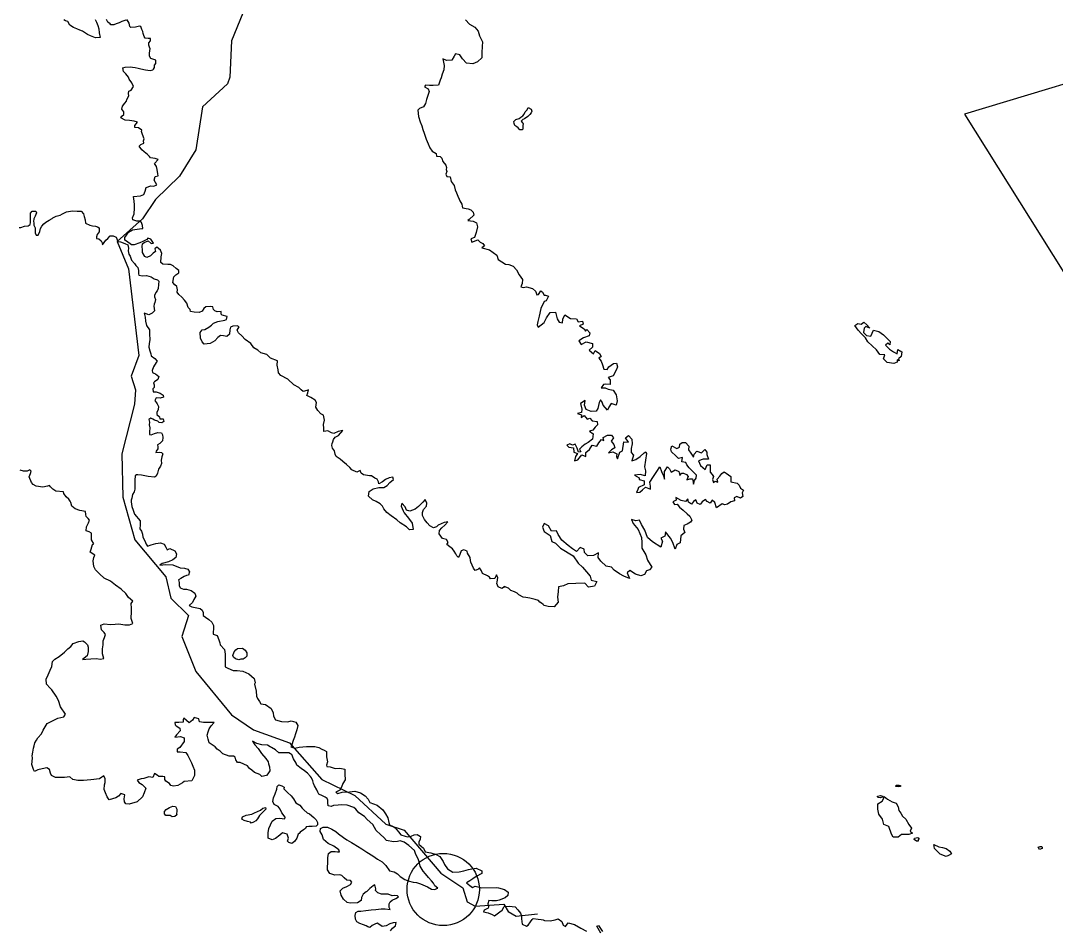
# Model space of a CAD drawing. Header units: metres. Extents: x 13.21 to 19.52, y 42.14 to 46.62.
# Drawn here: x 14.3647 to 14.6221, y 44.5223 to 44.7485 of the extents above; entities that cross this region are included whole.
import ezdxf

# ---------------------------------------------------------------- set-up
doc = ezdxf.new("R2010")
doc.units = ezdxf.units.M
doc.header["$MEASUREMENT"] = 0
for name, color, linetype in [('CESTE', 5, 'Continuous'), ('grad_manji', 1, 'Continuous'), ('granica', 2, 'Continuous'), ('hr', 9, 'Continuous')]:
    doc.layers.add(name, color=color, linetype=linetype)

msp = doc.modelspace()

# ---------------------------------------------------------------- linework, layer by layer
at = {"layer": 'CESTE'}
msp.add_lwpolyline([(14.41996, 44.75031), (14.4171, 44.74342), (14.41673, 44.73443), (14.41614, 44.73274), (14.40994, 44.72703), (14.40825, 44.71638), (14.4042, 44.7098), (14.39825, 44.70401), (14.39497, 44.69916), (14.38867, 44.69352), (14.3915, 44.68673), (14.39405, 44.66524), (14.3922, 44.66004), (14.39327, 44.65666), (14.39304, 44.65307), (14.38986, 44.64072), (14.39013, 44.62995), (14.39307, 44.61938), (14.40076, 44.61014), (14.40207, 44.60487), (14.40641, 44.60052), (14.40481, 44.59531), (14.40826, 44.58663), (14.41716, 44.57583), (14.42257, 44.57214), (14.43155, 44.56891), (14.43955, 44.55979), (14.4478, 44.55575), (14.45547, 44.54865), (14.46001, 44.54714), (14.46915, 44.53646), (14.4746, 44.53282), (14.47569, 44.52931), (14.47767, 44.5283), (14.48484, 44.52875), (14.4859, 44.52696), (14.48791, 44.52581), (14.49321, 44.52634)], dxfattribs=at)
at = {"layer": 'grad_manji'}
msp.add_circle((14.46976, 44.53241), 0.00898, dxfattribs=at)
at = {"layer": 'granica'}
msp.add_lwpolyline([(14.64546, 44.73913), (14.5993, 44.72525), (14.68398, 44.59018)], dxfattribs=at)
at = {"layer": 'hr'}
for points in [[(14.38325, 44.74878), (14.38357, 44.74808), (14.38387, 44.74724), (14.38412, 44.74646), (14.38422, 44.74541), (14.38445, 44.74428), (14.38328, 44.74424), (14.38209, 44.74472), (14.38129, 44.74504), (14.38006, 44.74586), (14.37943, 44.74614), (14.37868, 44.74641), (14.37784, 44.74675), (14.37694, 44.74739), (14.37646, 44.74824), (14.37584, 44.74842), (14.37548, 44.74872)], [(14.39083, 44.74859), (14.3899, 44.74824), (14.38918, 44.74797), (14.38867, 44.74774), (14.38845, 44.74766), (14.3879, 44.74742), (14.38713, 44.7474), (14.38694, 44.74772), (14.38635, 44.74811), (14.38605, 44.74877)], [(14.47531, 44.74867), (14.47628, 44.74764), (14.47763, 44.74687), (14.47843, 44.74589), (14.4788, 44.74468), (14.47914, 44.74386), (14.47947, 44.7432), (14.47943, 44.74209), (14.47938, 44.74058), (14.47936, 44.73921), (14.4783, 44.73825), (14.47713, 44.73778), (14.47556, 44.7379), (14.47453, 44.73901), (14.47389, 44.73994), (14.47283, 44.74023), (14.47246, 44.73961), (14.47189, 44.73866), (14.47053, 44.73855), (14.46969, 44.73897), (14.46995, 44.73731), (14.46988, 44.73626), (14.4695, 44.73513), (14.46927, 44.73428), (14.46901, 44.7337), (14.46888, 44.73339), (14.46859, 44.73244), (14.46726, 44.73233), (14.46633, 44.73234), (14.46531, 44.73243), (14.46508, 44.73202), (14.46599, 44.7315), (14.46627, 44.73085), (14.46591, 44.72989), (14.46562, 44.72884), (14.46534, 44.72786), (14.46481, 44.72705), (14.46388, 44.72662), (14.46343, 44.72618), (14.46359, 44.72463), (14.46401, 44.72335), (14.46447, 44.72236), (14.46466, 44.72143), (14.46503, 44.72049), (14.46553, 44.719), (14.46598, 44.71781), (14.46646, 44.71683), (14.46698, 44.71602), (14.46797, 44.71545), (14.46811, 44.71476), (14.46895, 44.71471), (14.46944, 44.71428), (14.46965, 44.71345), (14.47039, 44.71256), (14.47057, 44.71198), (14.47046, 44.71148), (14.47067, 44.71097), (14.47041, 44.71033), (14.47063, 44.70976), (14.47149, 44.7096), (14.47171, 44.70844), (14.47248, 44.7075), (14.47275, 44.70642), (14.47302, 44.70563), (14.47338, 44.70482), (14.47373, 44.70411), (14.47386, 44.70369), (14.47435, 44.70285), (14.47447, 44.70232), (14.47456, 44.70189), (14.47595, 44.70172), (14.47661, 44.70144), (14.47715, 44.70087), (14.47734, 44.70012), (14.47621, 44.69906), (14.4759, 44.69881), (14.47719, 44.69859), (14.47806, 44.69816), (14.47825, 44.69721), (14.47794, 44.69582), (14.47753, 44.69454), (14.47662, 44.69419), (14.47688, 44.69343), (14.47837, 44.69398), (14.47891, 44.69341), (14.47961, 44.69304), (14.47998, 44.69247), (14.47938, 44.69194), (14.48128, 44.69146), (14.4831, 44.69014), (14.4834, 44.68908), (14.48433, 44.68851), (14.48526, 44.68793), (14.48605, 44.68781), (14.48712, 44.68744), (14.48793, 44.68649), (14.48865, 44.68523), (14.48946, 44.68409), (14.48936, 44.68312), (14.48901, 44.68232), (14.48965, 44.68213), (14.49045, 44.68226), (14.49196, 44.68189), (14.49267, 44.68119), (14.49286, 44.68082), (14.49304, 44.68031), (14.49347, 44.68038), (14.494, 44.68126), (14.49446, 44.68095), (14.49485, 44.68017), (14.49519, 44.68025), (14.4959, 44.67994), (14.49535, 44.67883), (14.49485, 44.67863), (14.49404, 44.67686), (14.49361, 44.67496), (14.49329, 44.6737), (14.49308, 44.67283), (14.49331, 44.67228), (14.49484, 44.67339), (14.49545, 44.67458), (14.49635, 44.67586), (14.49766, 44.67599), (14.49809, 44.67429), (14.49855, 44.67349), (14.49938, 44.67333), (14.4995, 44.67425), (14.49998, 44.6753), (14.50138, 44.67444), (14.50288, 44.67435), (14.50332, 44.6736), (14.50434, 44.67374), (14.50451, 44.67301), (14.5036, 44.67255), (14.50477, 44.67182), (14.50509, 44.67128), (14.50548, 44.67166), (14.50616, 44.67084), (14.50601, 44.67007), (14.50462, 44.66956), (14.50349, 44.66888), (14.50402, 44.66791), (14.50524, 44.66859), (14.50682, 44.66823), (14.50685, 44.66728), (14.50605, 44.66656), (14.50712, 44.66562), (14.50754, 44.66647), (14.50863, 44.6657), (14.50903, 44.66495), (14.50841, 44.66453), (14.50904, 44.66376), (14.50932, 44.66286), (14.50966, 44.66179), (14.51053, 44.6617), (14.51094, 44.66236), (14.51205, 44.66322), (14.51285, 44.66329), (14.51308, 44.66242), (14.51281, 44.66172), (14.51195, 44.66017), (14.51072, 44.65971), (14.51122, 44.65912), (14.51128, 44.65802), (14.51009, 44.65806), (14.50955, 44.65799), (14.50904, 44.65719), (14.51002, 44.6572), (14.51075, 44.65685), (14.51201, 44.65657), (14.51271, 44.65542), (14.51298, 44.65395), (14.51276, 44.65288), (14.51147, 44.6533), (14.51093, 44.65237), (14.51057, 44.65163), (14.50954, 44.65286), (14.50928, 44.65364), (14.5088, 44.65414), (14.5085, 44.65348), (14.50816, 44.65206), (14.50775, 44.65133), (14.50649, 44.65132), (14.5053, 44.65175), (14.50484, 44.65287), (14.50499, 44.65401), (14.50388, 44.6533), (14.50424, 44.65182), (14.50411, 44.65106), (14.50309, 44.6508), (14.50412, 44.65044), (14.50406, 44.64975), (14.5048, 44.65028), (14.50551, 44.64936), (14.50615, 44.64966), (14.50676, 44.64894), (14.50803, 44.64878), (14.50812, 44.64794), (14.50748, 44.64738), (14.50693, 44.64665), (14.50613, 44.64637), (14.50701, 44.64569), (14.50685, 44.64436), (14.50576, 44.6436), (14.505, 44.64316), (14.50416, 44.64247), (14.50365, 44.64194), (14.50392, 44.64121), (14.50336, 44.64117), (14.503, 44.64214), (14.50255, 44.64313), (14.50187, 44.64288), (14.50123, 44.64322), (14.5005, 44.64289), (14.50094, 44.64243), (14.50211, 44.64223), (14.50218, 44.64116), (14.50311, 44.64084), (14.50263, 44.64011), (14.50239, 44.63903), (14.50319, 44.63927), (14.50418, 44.64053), (14.50521, 44.64012), (14.5052, 44.64106), (14.50607, 44.64184), (14.5068, 44.64289), (14.50796, 44.64264), (14.50844, 44.64347), (14.50911, 44.6443), (14.50965, 44.64405), (14.5095, 44.64478), (14.51058, 44.64541), (14.51156, 44.64536), (14.51209, 44.64472), (14.5115, 44.6439), (14.51217, 44.6431), (14.51243, 44.64223), (14.51156, 44.64177), (14.51083, 44.64101), (14.51192, 44.64125), (14.51286, 44.64072), (14.5128, 44.64005), (14.51303, 44.63949), (14.51364, 44.6412), (14.5143, 44.6415), (14.51461, 44.64375), (14.51583, 44.64366), (14.51509, 44.64469), (14.51576, 44.64533), (14.51667, 44.64437), (14.51675, 44.64321), (14.51643, 44.6421), (14.51646, 44.64105), (14.51701, 44.6404), (14.51667, 44.63902), (14.5176, 44.63936), (14.51873, 44.64011), (14.51971, 44.641), (14.5201, 44.64121), (14.52027, 44.64082), (14.51979, 44.63752), (14.52005, 44.63651), (14.51994, 44.63525), (14.51867, 44.63559), (14.51726, 44.63545), (14.51845, 44.63481), (14.51846, 44.63435), (14.51968, 44.63406), (14.51973, 44.63305), (14.51831, 44.63241), (14.51815, 44.63186), (14.5178, 44.6311), (14.51858, 44.63119), (14.51928, 44.63182), (14.52001, 44.63248), (14.52124, 44.63194), (14.52123, 44.63267), (14.52113, 44.6337), (14.52203, 44.63508), (14.52283, 44.63632), (14.52362, 44.63749), (14.52401, 44.63635), (14.52447, 44.63529), (14.52473, 44.63449), (14.52476, 44.63632), (14.52549, 44.6375), (14.52601, 44.63704), (14.52637, 44.6362), (14.52736, 44.63675), (14.52827, 44.63636), (14.52852, 44.63538), (14.52897, 44.63593), (14.52948, 44.63597), (14.53023, 44.63564), (14.5306, 44.6351), (14.53027, 44.63429), (14.53107, 44.63456), (14.53171, 44.63456), (14.53194, 44.63317), (14.53223, 44.6341), (14.53258, 44.63468), (14.53274, 44.63548), (14.53176, 44.63637), (14.53086, 44.63726), (14.53034, 44.63804), (14.53006, 44.63859), (14.52902, 44.63879), (14.52921, 44.6398), (14.52821, 44.63961), (14.52753, 44.64022), (14.52647, 44.64127), (14.5263, 44.64189), (14.52656, 44.64278), (14.52785, 44.64206), (14.52849, 44.6424), (14.52852, 44.64313), (14.52915, 44.64354), (14.52993, 44.64355), (14.53077, 44.64267), (14.53074, 44.64175), (14.53132, 44.64092), (14.53197, 44.6399), (14.53209, 44.6407), (14.53281, 44.64143), (14.53393, 44.64102), (14.53477, 44.64185), (14.53525, 44.6412), (14.53526, 44.64062), (14.53571, 44.63941), (14.53436, 44.63942), (14.53317, 44.63903), (14.53372, 44.63789), (14.53488, 44.63686), (14.53533, 44.63804), (14.5361, 44.63804), (14.53611, 44.63726), (14.53611, 44.63623), (14.5366, 44.63559), (14.5369, 44.63513), (14.53667, 44.63433), (14.53696, 44.63366), (14.53732, 44.63395), (14.53798, 44.63374), (14.53783, 44.63442), (14.53847, 44.63518), (14.53901, 44.63587), (14.5396, 44.63624), (14.5401, 44.63593), (14.5412, 44.6351), (14.54124, 44.63382), (14.54279, 44.63345), (14.54327, 44.63294), (14.54366, 44.63225), (14.54438, 44.63169), (14.54402, 44.63108), (14.54418, 44.63018), (14.54364, 44.6297), (14.5427, 44.63014), (14.54204, 44.62984), (14.54211, 44.62904), (14.5412, 44.62879), (14.54044, 44.62825), (14.53976, 44.62809), (14.53911, 44.62829), (14.53767, 44.62733), (14.53722, 44.62861), (14.53663, 44.6292), (14.53612, 44.62849), (14.53538, 44.62888), (14.53492, 44.6294), (14.53413, 44.62883), (14.53362, 44.62812), (14.53287, 44.6285), (14.53251, 44.62928), (14.53194, 44.62891), (14.53149, 44.6282), (14.53071, 44.62873), (14.53058, 44.62957), (14.52995, 44.62886), (14.52885, 44.62918), (14.52755, 44.6299), (14.52762, 44.62924), (14.52679, 44.62883), (14.52722, 44.62814), (14.52792, 44.62827), (14.52847, 44.62752), (14.52941, 44.62677), (14.53041, 44.62586), (14.53106, 44.62524), (14.53154, 44.62427), (14.53122, 44.62372), (14.53035, 44.6233), (14.52955, 44.62293), (14.5295, 44.62203), (14.52966, 44.62158), (14.52979, 44.62121), (14.52879, 44.62034), (14.52864, 44.61865), (14.52781, 44.61818), (14.52739, 44.61708), (14.52678, 44.6187), (14.52626, 44.61978), (14.52496, 44.62138), (14.52493, 44.62067), (14.52485, 44.62025), (14.52384, 44.61974), (14.52427, 44.61902), (14.52382, 44.61755), (14.52178, 44.61889), (14.5205, 44.61992), (14.51982, 44.6218), (14.519, 44.62321), (14.51851, 44.62426), (14.51762, 44.62412), (14.51655, 44.62441), (14.51695, 44.62339), (14.51824, 44.62194), (14.51903, 44.61994), (14.51908, 44.61867), (14.51914, 44.61726), (14.52007, 44.61563), (14.52054, 44.61433), (14.52161, 44.61257), (14.52106, 44.61194), (14.52026, 44.61167), (14.51975, 44.61075), (14.51888, 44.61041), (14.51757, 44.61084), (14.51613, 44.61177), (14.51547, 44.61118), (14.51609, 44.60974), (14.51461, 44.61033), (14.51355, 44.61087), (14.51225, 44.61183), (14.51154, 44.61258), (14.51028, 44.61285), (14.50892, 44.61404), (14.50827, 44.61495), (14.50834, 44.61616), (14.50708, 44.61551), (14.5057, 44.6154), (14.50486, 44.61624), (14.50476, 44.61702), (14.50379, 44.61743), (14.50287, 44.61646), (14.5019, 44.61712), (14.50082, 44.61799), (14.49925, 44.61931), (14.49831, 44.62068), (14.49792, 44.62164), (14.4967, 44.62152), (14.49594, 44.62282), (14.49487, 44.6234), (14.49445, 44.62248), (14.49487, 44.62146), (14.49632, 44.62042), (14.49671, 44.61895), (14.49764, 44.61857), (14.4989, 44.61732), (14.50201, 44.61539), (14.50333, 44.61354), (14.50437, 44.61255), (14.5054, 44.61141), (14.50624, 44.61036), (14.50648, 44.60933), (14.50792, 44.60898), (14.50735, 44.60788), (14.50584, 44.60763), (14.50494, 44.60862), (14.50272, 44.60854), (14.50069, 44.60842), (14.49966, 44.6079), (14.49842, 44.60767), (14.49833, 44.60649), (14.49814, 44.60513), (14.49834, 44.60385), (14.49731, 44.60273), (14.49584, 44.60275), (14.49488, 44.60307), (14.49456, 44.60328), (14.49421, 44.60361), (14.49373, 44.60386), (14.49343, 44.60427), (14.49257, 44.60454), (14.49129, 44.60485), (14.49026, 44.605), (14.48958, 44.60513), (14.48856, 44.60565), (14.48811, 44.60609), (14.48748, 44.60642), (14.48653, 44.6068), (14.48596, 44.60731), (14.48486, 44.6078), (14.48473, 44.60754), (14.48431, 44.60725), (14.48341, 44.60767), (14.4831, 44.60853), (14.48314, 44.60881), (14.48333, 44.60997), (14.48302, 44.61067), (14.48259, 44.60979), (14.48146, 44.60969), (14.48124, 44.61006), (14.48076, 44.61045), (14.4795, 44.611), (14.47928, 44.61164), (14.47874, 44.61238), (14.47839, 44.612), (14.47765, 44.61175), (14.47729, 44.61236), (14.47657, 44.61384), (14.47653, 44.61426), (14.47642, 44.61496), (14.47582, 44.61604), (14.47569, 44.61651), (14.47483, 44.61688), (14.47421, 44.61667), (14.47388, 44.61569), (14.47356, 44.615), (14.47314, 44.61535), (14.4729, 44.6159), (14.47247, 44.61651), (14.47205, 44.61713), (14.47136, 44.61764), (14.47065, 44.61817), (14.47094, 44.6187), (14.47058, 44.61947), (14.46954, 44.61973), (14.46915, 44.62028), (14.46873, 44.62082), (14.46886, 44.62169), (14.46944, 44.62239), (14.47015, 44.62305), (14.47086, 44.62382), (14.46999, 44.6237), (14.46921, 44.62334), (14.46851, 44.62305), (14.46806, 44.62263), (14.46736, 44.62236), (14.46646, 44.62285), (14.46574, 44.62362), (14.46511, 44.62441), (14.46463, 44.62544), (14.46463, 44.6262), (14.46486, 44.62687), (14.46559, 44.62776), (14.46569, 44.62851), (14.46525, 44.62941), (14.46466, 44.62875), (14.46405, 44.62804), (14.46363, 44.62767), (14.46279, 44.62703), (14.46141, 44.62651), (14.46059, 44.62678), (14.46029, 44.62756), (14.4595, 44.62845), (14.45933, 44.62775), (14.45978, 44.6266), (14.46, 44.62612), (14.46115, 44.62474), (14.46205, 44.62349), (14.46231, 44.62193), (14.46134, 44.62188), (14.46058, 44.6226), (14.45907, 44.62361), (14.4582, 44.62433), (14.45682, 44.6253), (14.45573, 44.62617), (14.45496, 44.62709), (14.45466, 44.62771), (14.45407, 44.62835), (14.45304, 44.62892), (14.45218, 44.62932), (14.45119, 44.63026), (14.45132, 44.63136), (14.45235, 44.63208), (14.45377, 44.63237), (14.45502, 44.63237), (14.45579, 44.63288), (14.4565, 44.63363), (14.4574, 44.63441), (14.45721, 44.63494), (14.45628, 44.6348), (14.45541, 44.63436), (14.45468, 44.63375), (14.45371, 44.63326), (14.4537, 44.63378), (14.45331, 44.63446), (14.45272, 44.63474), (14.45189, 44.63524), (14.45141, 44.63524), (14.44993, 44.6355), (14.44939, 44.63591), (14.44913, 44.63662), (14.44826, 44.63623), (14.44705, 44.63676), (14.44652, 44.63732), (14.44567, 44.63811), (14.44481, 44.63885), (14.44411, 44.63945), (14.44317, 44.64011), (14.44291, 44.64065), (14.44273, 44.64146), (14.44224, 44.64217), (14.44205, 44.64281), (14.44214, 44.64332), (14.4423, 44.6437), (14.4425, 44.6443), (14.44292, 44.64491), (14.44369, 44.64533), (14.44476, 44.64657), (14.44363, 44.64627), (14.44254, 44.64581), (14.44196, 44.64599), (14.44109, 44.64645), (14.44006, 44.64631), (14.44005, 44.64717), (14.43999, 44.64805), (14.44024, 44.64916), (14.44001, 44.65035), (14.43936, 44.65074), (14.43862, 44.65151), (14.43811, 44.65234), (14.43827, 44.6535), (14.43791, 44.65412), (14.43687, 44.65478), (14.43584, 44.65528), (14.43612, 44.6559), (14.43626, 44.65668), (14.43583, 44.65648), (14.43494, 44.65625), (14.43448, 44.65666), (14.4339, 44.65728), (14.43259, 44.65794), (14.43116, 44.65929), (14.42939, 44.66025), (14.42879, 44.66089), (14.42869, 44.66162), (14.42847, 44.66281), (14.42856, 44.66388), (14.42682, 44.66457), (14.42592, 44.66546), (14.4244, 44.66585), (14.42366, 44.66654), (14.4227, 44.66715), (14.42189, 44.66822), (14.42051, 44.6692), (14.41971, 44.67007), (14.4189, 44.67087), (14.41852, 44.67147), (14.41903, 44.67231), (14.41852, 44.67261), (14.41742, 44.67247), (14.41685, 44.67228), (14.41668, 44.67156), (14.41661, 44.6705), (14.41597, 44.66989), (14.41514, 44.67009), (14.41437, 44.67016), (14.41372, 44.66965), (14.41301, 44.66885), (14.41182, 44.66821), (14.41031, 44.66799), (14.4098, 44.6686), (14.40941, 44.66954), (14.40934, 44.67096), (14.40983, 44.67156), (14.41051, 44.67171), (14.41147, 44.67224), (14.41215, 44.67279), (14.41266, 44.67324), (14.41376, 44.67368), (14.41545, 44.67401), (14.41584, 44.67412), (14.41608, 44.67494), (14.41481, 44.67524), (14.41459, 44.6755), (14.41453, 44.67613), (14.41359, 44.67608), (14.41298, 44.67632), (14.41269, 44.67664), (14.41247, 44.67728), (14.41199, 44.67737), (14.41077, 44.67728), (14.41024, 44.67686), (14.40986, 44.67622), (14.40912, 44.67588), (14.40787, 44.67595), (14.40697, 44.67615), (14.40686, 44.67663), (14.40638, 44.67718), (14.406, 44.67821), (14.40545, 44.67897), (14.4048, 44.67973), (14.40403, 44.68037), (14.40364, 44.68092), (14.40367, 44.68156), (14.40351, 44.68237), (14.40307, 44.68275), (14.40258, 44.68337), (14.40278, 44.68476), (14.40326, 44.68526), (14.40403, 44.68579), (14.40407, 44.68636), (14.40333, 44.68681), (14.40259, 44.6875), (14.40193, 44.68785), (14.40126, 44.68785), (14.40008, 44.68796), (14.39953, 44.6883), (14.39962, 44.68971), (14.39982, 44.69057), (14.39946, 44.69137), (14.39901, 44.69185), (14.39857, 44.69218), (14.39806, 44.69177), (14.3982, 44.6911), (14.39766, 44.69062), (14.3973, 44.69036), (14.39695, 44.68999), (14.39609, 44.68961), (14.39554, 44.68986), (14.39499, 44.69086), (14.39496, 44.6915), (14.3949, 44.6923), (14.39502, 44.69297), (14.39544, 44.69329), (14.39642, 44.69369), (14.39717, 44.69307), (14.3977, 44.69311), (14.39709, 44.69417), (14.39635, 44.69436), (14.39608, 44.69402), (14.39507, 44.69354), (14.39433, 44.6932), (14.39292, 44.69271), (14.39225, 44.6927), (14.39106, 44.69361), (14.39058, 44.69388), (14.39057, 44.69452), (14.39103, 44.69514), (14.39152, 44.69589), (14.39251, 44.69645), (14.3937, 44.69661), (14.39482, 44.69676), (14.39512, 44.6968), (14.39498, 44.69752), (14.39476, 44.69831), (14.39428, 44.6986), (14.39357, 44.69858), (14.39257, 44.69892), (14.39251, 44.69947), (14.39293, 44.70047), (14.39302, 44.70182), (14.39299, 44.70265), (14.3929, 44.70359), (14.3928, 44.70474), (14.39448, 44.7049), (14.39531, 44.70524), (14.39564, 44.70611), (14.39592, 44.70698), (14.39711, 44.70744), (14.39782, 44.70728), (14.39854, 44.70769), (14.39794, 44.70879), (14.39811, 44.70972), (14.39888, 44.70989), (14.39885, 44.71039), (14.39862, 44.71146), (14.3985, 44.71217), (14.39798, 44.71296), (14.39889, 44.71399), (14.39814, 44.71417), (14.39695, 44.71433), (14.39672, 44.71472), (14.39621, 44.7152), (14.39544, 44.71586), (14.3948, 44.71632), (14.39421, 44.71725), (14.3946, 44.71769), (14.39531, 44.71802), (14.39528, 44.71863), (14.39538, 44.71909), (14.39499, 44.72018), (14.39473, 44.72089), (14.39486, 44.72124), (14.39399, 44.72183), (14.39309, 44.72193), (14.39312, 44.72239), (14.39377, 44.72327), (14.3929, 44.72346), (14.39173, 44.72362), (14.3907, 44.72371), (14.38958, 44.7243), (14.3899, 44.72474), (14.39035, 44.72515), (14.39038, 44.72579), (14.38986, 44.7265), (14.39005, 44.72719), (14.3906, 44.72792), (14.39105, 44.72845), (14.39112, 44.72886), (14.39157, 44.72975), (14.39151, 44.73033), (14.39157, 44.73092), (14.39222, 44.73119), (14.39279, 44.73207), (14.39232, 44.73303), (14.39166, 44.73396), (14.39151, 44.73445), (14.39089, 44.73529), (14.39025, 44.73586), (14.39012, 44.73671), (14.3907, 44.73694), (14.39198, 44.73703), (14.39254, 44.73687), (14.39319, 44.73683), (14.39392, 44.73667), (14.39455, 44.73647), (14.39573, 44.73628), (14.39692, 44.7361), (14.3976, 44.73628), (14.39771, 44.73644), (14.39798, 44.73683), (14.39802, 44.73738), (14.3983, 44.73786), (14.39831, 44.73861), (14.39756, 44.73887), (14.39705, 44.73908), (14.39675, 44.73967), (14.39676, 44.74031), (14.39682, 44.74102), (14.39689, 44.7415), (14.39672, 44.74185), (14.39654, 44.74235), (14.39659, 44.74294), (14.39702, 44.74345), (14.39695, 44.74404), (14.39641, 44.74407), (14.39566, 44.74415), (14.39544, 44.74452), (14.39518, 44.74526), (14.39511, 44.74578), (14.39483, 44.74626), (14.3946, 44.74699), (14.39422, 44.74709), (14.39325, 44.74688), (14.39212, 44.74676), (14.39185, 44.74704), (14.39176, 44.74744), (14.39169, 44.74784), (14.39144, 44.74827), (14.39112, 44.74873)], [(14.36437, 44.69707), (14.36476, 44.69703), (14.36565, 44.69741), (14.36659, 44.69749), (14.36707, 44.69776), (14.36716, 44.69828), (14.36717, 44.6989), (14.36714, 44.69941), (14.36713, 44.69998), (14.36714, 44.70062), (14.36761, 44.70107), (14.36846, 44.7011), (14.36868, 44.70069), (14.3683, 44.69985), (14.368, 44.69916), (14.36794, 44.69851), (14.36797, 44.69817), (14.368, 44.6976), (14.3683, 44.69698), (14.36833, 44.69654), (14.36833, 44.69572), (14.36859, 44.69515), (14.36904, 44.69511), (14.36946, 44.69606), (14.36962, 44.6968), (14.36994, 44.6974), (14.37049, 44.69794), (14.37094, 44.69836), (14.37178, 44.69884), (14.37254, 44.69931), (14.3727, 44.69941), (14.37351, 44.69982), (14.37451, 44.70014), (14.37512, 44.70047), (14.3761, 44.7009), (14.37759, 44.70116), (14.37879, 44.70109), (14.37979, 44.70113), (14.38034, 44.7004), (14.3805, 44.69974), (14.38072, 44.69893), (14.38086, 44.69809), (14.38195, 44.69765), (14.38259, 44.69749), (14.38334, 44.69741), (14.38382, 44.69719), (14.38426, 44.69693), (14.3842, 44.69598), (14.38373, 44.69528), (14.38355, 44.69468), (14.3836, 44.69434), (14.38417, 44.6942), (14.38475, 44.6937), (14.38497, 44.69321), (14.3851, 44.69271), (14.38544, 44.69331), (14.38587, 44.69388), (14.38642, 44.69432), (14.38696, 44.69499), (14.38774, 44.69499), (14.38843, 44.69465), (14.38887, 44.69356), (14.38954, 44.69345), (14.39059, 44.6931), (14.39133, 44.69276), (14.39153, 44.69192), (14.39147, 44.69122), (14.3916, 44.69043), (14.39191, 44.68991), (14.39229, 44.68894), (14.39304, 44.68811), (14.39335, 44.68759), (14.39385, 44.68706), (14.39398, 44.68636), (14.39402, 44.6855), (14.39411, 44.68516), (14.39498, 44.68505), (14.39602, 44.68506), (14.39713, 44.6848), (14.39786, 44.68425), (14.39875, 44.684), (14.39907, 44.68368), (14.39898, 44.6829), (14.39888, 44.68187), (14.39864, 44.6813), (14.39831, 44.68086), (14.39799, 44.68013), (14.39802, 44.67977), (14.39824, 44.67915), (14.39804, 44.67837), (14.39792, 44.67796), (14.39785, 44.67748), (14.39796, 44.6763), (14.39738, 44.67574), (14.39654, 44.6753), (14.39589, 44.67557), (14.39541, 44.67571), (14.39566, 44.67472), (14.39576, 44.67372), (14.39602, 44.67265), (14.3967, 44.67157), (14.39672, 44.67056), (14.39683, 44.66912), (14.39663, 44.66816), (14.39659, 44.66727), (14.39679, 44.66639), (14.39708, 44.66564), (14.39718, 44.66509), (14.39807, 44.66443), (14.39862, 44.66383), (14.39837, 44.66347), (14.39773, 44.66237), (14.3974, 44.66149), (14.3975, 44.66094), (14.39782, 44.66083), (14.39821, 44.66065), (14.3991, 44.66001), (14.39884, 44.65925), (14.39802, 44.65862), (14.39776, 44.65838), (14.39789, 44.65792), (14.39794, 44.65724), (14.39759, 44.65692), (14.39763, 44.65621), (14.3984, 44.65619), (14.3994, 44.65584), (14.40013, 44.65536), (14.40026, 44.65481), (14.39943, 44.65457), (14.39836, 44.65469), (14.39808, 44.65401), (14.39863, 44.65321), (14.39895, 44.6525), (14.39891, 44.65179), (14.39853, 44.65101), (14.39856, 44.65051), (14.3992, 44.64998), (14.39934, 44.64948), (14.40014, 44.64948), (14.4003, 44.64882), (14.39979, 44.64849), (14.39917, 44.64852), (14.39879, 44.64888), (14.39801, 44.64916), (14.39753, 44.64934), (14.39708, 44.64959), (14.39654, 44.64932), (14.3967, 44.64861), (14.39669, 44.64799), (14.39679, 44.64722), (14.39676, 44.64621), (14.39673, 44.64554), (14.39714, 44.6455), (14.39801, 44.64579), (14.39882, 44.64605), (14.39969, 44.64598), (14.39998, 44.64548), (14.40004, 44.64481), (14.39997, 44.64401), (14.39934, 44.6433), (14.39875, 44.64295), (14.39885, 44.64248), (14.39882, 44.64197), (14.3984, 44.6414), (14.3983, 44.64111), (14.39911, 44.64115), (14.39969, 44.64106), (14.40007, 44.64074), (14.39981, 44.64002), (14.39968, 44.6392), (14.39969, 44.63831), (14.39946, 44.63765), (14.39901, 44.63693), (14.39872, 44.63593), (14.3984, 44.63522), (14.39798, 44.63499), (14.39637, 44.63515), (14.39554, 44.63529), (14.39479, 44.63544), (14.39387, 44.63556), (14.3935, 44.63554), (14.39319, 44.63531), (14.39306, 44.63423), (14.39312, 44.63346), (14.39309, 44.63286), (14.39309, 44.63199), (14.39291, 44.63128), (14.39255, 44.63064), (14.39232, 44.62974), (14.39222, 44.62919), (14.39219, 44.62878), (14.39239, 44.62762), (14.39268, 44.62672), (14.39303, 44.62574), (14.39442, 44.62407), (14.39441, 44.62306), (14.39437, 44.62208), (14.39473, 44.62153), (14.39499, 44.62079), (14.39509, 44.62002), (14.3956, 44.61915), (14.39589, 44.6183), (14.39627, 44.61778), (14.39715, 44.61814), (14.3983, 44.61844), (14.39946, 44.61865), (14.40036, 44.61826), (14.40077, 44.6175), (14.40113, 44.61686), (14.40177, 44.6172), (14.40306, 44.61661), (14.40348, 44.61592), (14.40325, 44.61501), (14.40254, 44.61442), (14.40149, 44.61393), (14.39991, 44.61349), (14.39929, 44.6131), (14.40084, 44.61325), (14.40252, 44.61311), (14.40438, 44.61242), (14.40544, 44.61235), (14.40624, 44.61203), (14.40669, 44.61141), (14.40644, 44.61057), (14.40592, 44.61047), (14.40537, 44.61027), (14.4045, 44.60975), (14.40397, 44.6094), (14.40409, 44.60876), (14.40412, 44.60804), (14.40435, 44.60743), (14.4052, 44.60712), (14.40593, 44.60713), (14.40709, 44.60676), (14.40803, 44.60609), (14.40823, 44.60536), (14.40777, 44.60449), (14.40742, 44.60382), (14.40659, 44.60302), (14.40723, 44.60268), (14.40935, 44.60232), (14.4098, 44.60184), (14.41012, 44.60131), (14.41011, 44.60053), (14.41063, 44.60017), (14.4115, 44.59952), (14.41227, 44.59886), (14.41266, 44.59806), (14.41263, 44.59714), (14.4126, 44.59646), (14.41257, 44.59588), (14.41353, 44.59559), (14.41394, 44.59453), (14.4142, 44.59373), (14.41433, 44.59327), (14.41539, 44.59211), (14.41555, 44.59092), (14.41558, 44.59014), (14.41553, 44.58911), (14.41559, 44.58781), (14.41625, 44.58741), (14.41756, 44.58689), (14.41849, 44.58691), (14.41996, 44.58667), (14.42141, 44.58603), (14.42275, 44.58486), (14.42299, 44.58383), (14.42285, 44.58344), (14.42325, 44.58176), (14.42337, 44.5805), (14.42359, 44.57992), (14.42412, 44.57919), (14.42438, 44.57857), (14.42556, 44.57845), (14.42702, 44.57746), (14.42746, 44.57638), (14.42758, 44.57555), (14.42806, 44.57464), (14.42952, 44.57415), (14.43112, 44.57407), (14.43198, 44.57433), (14.43311, 44.57403), (14.43359, 44.57323), (14.4334, 44.57211), (14.43303, 44.57115), (14.43278, 44.57033), (14.43242, 44.56944), (14.43214, 44.56842), (14.43191, 44.56789), (14.4329, 44.56759), (14.43397, 44.56782), (14.4358, 44.56794), (14.43785, 44.56793), (14.43885, 44.5677), (14.43958, 44.56733), (14.44019, 44.56705), (14.44071, 44.56671), (14.44073, 44.56536), (14.44097, 44.56419), (14.44074, 44.56336), (14.44078, 44.56301), (14.44164, 44.56295), (14.44286, 44.56248), (14.44404, 44.5626), (14.4453, 44.56231), (14.44527, 44.5611), (14.44538, 44.55972), (14.44477, 44.55875), (14.44449, 44.55787), (14.44408, 44.55711), (14.44302, 44.55658), (14.44356, 44.55631), (14.4446, 44.55658), (14.44643, 44.55666), (14.44777, 44.55684), (14.44921, 44.55645), (14.45031, 44.55572), (14.45109, 44.55485), (14.45147, 44.55407), (14.45331, 44.55334), (14.45473, 44.55223), (14.45539, 44.55124), (14.45602, 44.55022), (14.45627, 44.54905), (14.45643, 44.54852), (14.45727, 44.54811), (14.45778, 44.54777), (14.45864, 44.54676), (14.45925, 44.54603), (14.46027, 44.54566), (14.46098, 44.5455), (14.46178, 44.54565), (14.46252, 44.546), (14.46329, 44.54607), (14.46413, 44.54562), (14.46403, 44.54496), (14.46371, 44.54421), (14.46369, 44.5437), (14.46482, 44.54271), (14.46529, 44.54179), (14.46667, 44.54149), (14.46802, 44.54114), (14.4689, 44.5406), (14.46974, 44.53941), (14.47005, 44.53863), (14.4708, 44.53756), (14.47217, 44.53669), (14.47368, 44.53684), (14.4749, 44.53706), (14.47599, 44.53735), (14.47688, 44.53758), (14.47791, 44.53768), (14.47935, 44.53704), (14.47938, 44.53639), (14.47797, 44.53567), (14.47713, 44.53503), (14.47637, 44.5346), (14.47553, 44.53409), (14.4764, 44.5334), (14.47704, 44.53289), (14.47769, 44.53321), (14.47934, 44.53286), (14.48295, 44.53287), (14.4835, 44.53282), (14.485, 44.53242), (14.48593, 44.53175), (14.4858, 44.53094), (14.48516, 44.53033), (14.48364, 44.52976), (14.48298, 44.52963), (14.48182, 44.52961), (14.48105, 44.52964), (14.48083, 44.52884), (14.48099, 44.52808), (14.48092, 44.52776), (14.4799, 44.52726), (14.47974, 44.52688), (14.48089, 44.52659), (14.48191, 44.5262), (14.48248, 44.5259), (14.48386, 44.52685), (14.48438, 44.52723), (14.48489, 44.52821), (14.48615, 44.52825), (14.48766, 44.52813), (14.48833, 44.52736), (14.48897, 44.52649), (14.4892, 44.52578), (14.4892, 44.52509), (14.48926, 44.52445), (14.48938, 44.52379), (14.49044, 44.52328), (14.49089, 44.52353), (14.49144, 44.52437), (14.49183, 44.52492), (14.49211, 44.52517), (14.49336, 44.52503), (14.49407, 44.52491), (14.49456, 44.52489), (14.49491, 44.52469), (14.49633, 44.52464), (14.49761, 44.52487), (14.49828, 44.52513), (14.49919, 44.52449), (14.49957, 44.52351), (14.50015, 44.52321), (14.50083, 44.52413), (14.5024, 44.52374), (14.50392, 44.52277), (14.50534, 44.52205)], [(14.45665, 44.52211), (14.45711, 44.52277), (14.45787, 44.52338), (14.45809, 44.52416), (14.45733, 44.52413), (14.45646, 44.52384), (14.45553, 44.52334), (14.45454, 44.52323), (14.45396, 44.52361), (14.45331, 44.52401), (14.45278, 44.52378), (14.45207, 44.52343), (14.45149, 44.52293), (14.45104, 44.52316), (14.45063, 44.52336), (14.44992, 44.5236), (14.44905, 44.52393), (14.44828, 44.5244), (14.44796, 44.52506), (14.44784, 44.52591), (14.44806, 44.52666), (14.44859, 44.527), (14.4493, 44.52702), (14.45053, 44.52718), (14.45184, 44.52734), (14.45303, 44.52741), (14.45431, 44.52757), (14.45528, 44.52763), (14.45653, 44.52747), (14.45634, 44.5279), (14.45629, 44.52888), (14.45652, 44.52932), (14.45706, 44.52979), (14.45796, 44.53014), (14.4586, 44.53062), (14.45841, 44.53084), (14.4576, 44.53091), (14.45702, 44.53085), (14.45607, 44.53122), (14.45516, 44.53126), (14.45437, 44.53124), (14.45346, 44.53156), (14.45295, 44.53213), (14.45302, 44.53256), (14.45276, 44.53353), (14.45231, 44.53329), (14.45151, 44.53268), (14.45075, 44.53195), (14.45061, 44.53182), (14.44984, 44.53122), (14.44945, 44.53045), (14.44939, 44.52967), (14.4484, 44.52912), (14.44663, 44.52898), (14.44586, 44.52921), (14.44495, 44.53003), (14.44438, 44.53101), (14.44415, 44.53205), (14.44482, 44.53276), (14.44582, 44.53316), (14.44672, 44.53367), (14.44702, 44.53424), (14.44672, 44.53464), (14.44577, 44.53476), (14.44516, 44.53529), (14.44457, 44.53585), (14.44403, 44.53607), (14.44277, 44.536), (14.4416, 44.53638), (14.44097, 44.53733), (14.44102, 44.53813), (14.44105, 44.53886), (14.44106, 44.53918), (14.44106, 44.54031), (14.44127, 44.54132), (14.44191, 44.54188), (14.44288, 44.54185), (14.44347, 44.5418), (14.444, 44.54175), (14.44378, 44.54228), (14.44253, 44.54317), (14.44116, 44.54386), (14.43997, 44.54485), (14.43969, 44.546), (14.43918, 44.54687), (14.43928, 44.54761), (14.43988, 44.54787), (14.44097, 44.5479), (14.4421, 44.54745), (14.44306, 44.54684), (14.44371, 44.54622), (14.445, 44.54531), (14.44577, 44.5448), (14.44694, 44.54411), (14.44738, 44.54384), (14.44953, 44.54248), (14.45075, 44.54171), (14.45226, 44.54081), (14.4534, 44.53999), (14.45461, 44.53932), (14.45551, 44.53835), (14.45636, 44.53704), (14.45755, 44.53682), (14.45841, 44.53632), (14.45908, 44.53564), (14.46018, 44.5349), (14.46104, 44.53456), (14.46225, 44.53425), (14.46312, 44.53415), (14.46408, 44.53385), (14.46587, 44.53308), (14.46687, 44.53253), (14.46765, 44.53242), (14.46816, 44.53265), (14.46816, 44.53265), (14.46839, 44.53276), (14.46765, 44.53335), (14.46731, 44.534), (14.46683, 44.53457), (14.46611, 44.53542), (14.46537, 44.53629), (14.4648, 44.53694), (14.46403, 44.53818), (14.46381, 44.53927), (14.46352, 44.54005), (14.4632, 44.5406), (14.46285, 44.54136), (14.46263, 44.54207), (14.46116, 44.54333), (14.46002, 44.54419), (14.45906, 44.54455), (14.45839, 44.54432), (14.45742, 44.54427), (14.45563, 44.54461), (14.45502, 44.54536), (14.45418, 44.54606), (14.45312, 44.5471), (14.45222, 44.54859), (14.45085, 44.54979), (14.45016, 44.55055), (14.44877, 44.55148), (14.44803, 44.55235), (14.44752, 44.55277), (14.44588, 44.55338), (14.44447, 44.55345), (14.4436, 44.5534), (14.44251, 44.55333), (14.44187, 44.55307), (14.44119, 44.55324), (14.44107, 44.554), (14.44106, 44.55464), (14.44093, 44.55505), (14.44039, 44.55533), (14.43974, 44.55567), (14.43882, 44.55613), (14.43859, 44.55665), (14.4383, 44.55718), (14.43775, 44.55821), (14.43753, 44.5588), (14.43734, 44.55941), (14.43699, 44.56021), (14.43674, 44.56052), (14.43602, 44.56133), (14.43525, 44.5619), (14.43443, 44.56247), (14.4334, 44.56335), (14.43318, 44.56381), (14.4325, 44.5649), (14.43214, 44.56595), (14.43175, 44.56617), (14.43134, 44.56641), (14.43051, 44.56638), (14.42887, 44.56643), (14.42807, 44.56714), (14.42709, 44.56771), (14.42675, 44.56791), (14.42607, 44.56828), (14.42466, 44.56839), (14.4234, 44.56872), (14.42234, 44.56926), (14.42289, 44.56837), (14.42373, 44.56746), (14.42461, 44.56621), (14.42564, 44.565), (14.42622, 44.56413), (14.42633, 44.5637), (14.42657, 44.56292), (14.42667, 44.56193), (14.42618, 44.5612), (14.42583, 44.56079), (14.4247, 44.56051), (14.42413, 44.56102), (14.42287, 44.56148), (14.42219, 44.56209), (14.42156, 44.56252), (14.42108, 44.56314), (14.41931, 44.56395), (14.4186, 44.56402), (14.41819, 44.56462), (14.41807, 44.56535), (14.41765, 44.56555), (14.41652, 44.56559), (14.41494, 44.56616), (14.41434, 44.5668), (14.4136, 44.5673), (14.4131, 44.56787), (14.41158, 44.5689), (14.41132, 44.56979), (14.41109, 44.57079), (14.41129, 44.57162), (14.41154, 44.57233), (14.41205, 44.57309), (14.41281, 44.57395), (14.41198, 44.57391), (14.41109, 44.57393), (14.41014, 44.57395), (14.40921, 44.57412), (14.40901, 44.57483), (14.40781, 44.57515), (14.4074, 44.57448), (14.40657, 44.57384), (14.40528, 44.57501), (14.40512, 44.57469), (14.40512, 44.57402), (14.40406, 44.57394), (14.40303, 44.57393), (14.40316, 44.57336), (14.40333, 44.57313), (14.40429, 44.57256), (14.40438, 44.57188), (14.40343, 44.57086), (14.40304, 44.57027), (14.40442, 44.57043), (14.40535, 44.57014), (14.40539, 44.56918), (14.40424, 44.56774), (14.40362, 44.5673), (14.40359, 44.56668), (14.40434, 44.56662), (14.40579, 44.56644), (14.40623, 44.56573), (14.40717, 44.56389), (14.40752, 44.56309), (14.40791, 44.56209), (14.40791, 44.56076), (14.40729, 44.55943), (14.40533, 44.55928), (14.40496, 44.55894), (14.40377, 44.55827), (14.40271, 44.55809), (14.40202, 44.55831), (14.40174, 44.55874), (14.40076, 44.55934), (14.40057, 44.55977), (14.40053, 44.56045), (14.40004, 44.56054), (14.39909, 44.56049), (14.39867, 44.56086), (14.398, 44.56129), (14.39755, 44.56027), (14.39657, 44.5604), (14.39535, 44.56002), (14.39467, 44.55994), (14.39365, 44.55958), (14.39407, 44.55899), (14.39494, 44.55852), (14.39583, 44.5576), (14.39545, 44.55643), (14.395, 44.55548), (14.39369, 44.55424), (14.39169, 44.55359), (14.39089, 44.55372), (14.3905, 44.55425), (14.39041, 44.55493), (14.39064, 44.55594), (14.3896, 44.55626), (14.38903, 44.55566), (14.38838, 44.5552), (14.38674, 44.55472), (14.38619, 44.55543), (14.38581, 44.55648), (14.38551, 44.55731), (14.38558, 44.5584), (14.38571, 44.55903), (14.38571, 44.55996), (14.38539, 44.56067), (14.3849, 44.56033), (14.38433, 44.55994), (14.38214, 44.55968), (14.38032, 44.55949), (14.37893, 44.55952), (14.37768, 44.55975), (14.37697, 44.56041), (14.37565, 44.56029), (14.37453, 44.56024), (14.37341, 44.56022), (14.37241, 44.56073), (14.37215, 44.56135), (14.37189, 44.56221), (14.37119, 44.56263), (14.37006, 44.56244), (14.36897, 44.56214), (14.36813, 44.56172), (14.36788, 44.56228), (14.36772, 44.56278), (14.36746, 44.56351), (14.36761, 44.56425), (14.36762, 44.56514), (14.36759, 44.56564), (14.36772, 44.56658), (14.36794, 44.56757), (14.36808, 44.56812), (14.36823, 44.5689), (14.36865, 44.56954), (14.369, 44.57012), (14.36987, 44.57111), (14.37031, 44.57202), (14.3708, 44.57285), (14.37134, 44.57367), (14.37259, 44.57434), (14.37398, 44.575), (14.37545, 44.57537), (14.37584, 44.57605), (14.37465, 44.57787), (14.37414, 44.57937), (14.37358, 44.5805), (14.3725, 44.58209), (14.37208, 44.58249), (14.37111, 44.58349), (14.37108, 44.5847), (14.37153, 44.58578), (14.37202, 44.58695), (14.37246, 44.58789), (14.37259, 44.5891), (14.37325, 44.58973), (14.37429, 44.59033), (14.37558, 44.59143), (14.37644, 44.59224), (14.37716, 44.59285), (14.37779, 44.59359), (14.37918, 44.59412), (14.3802, 44.59427), (14.38062, 44.59396), (14.38133, 44.59329), (14.38153, 44.59265), (14.38146, 44.59157), (14.38125, 44.59052), (14.38005, 44.58961), (14.38088, 44.5897), (14.3822, 44.58979), (14.38355, 44.58986), (14.38444, 44.58971), (14.38535, 44.58984), (14.3851, 44.59103), (14.3851, 44.59222), (14.38519, 44.59325), (14.38521, 44.59424), (14.38557, 44.5951), (14.3858, 44.59583), (14.38544, 44.5963), (14.38483, 44.59698), (14.38467, 44.59812), (14.38551, 44.59845), (14.38705, 44.59832), (14.38821, 44.59836), (14.38908, 44.59845), (14.39061, 44.59825), (14.39181, 44.59822), (14.39261, 44.59857), (14.39222, 44.59978), (14.39223, 44.60157), (14.39228, 44.60237), (14.3922, 44.60354), (14.39258, 44.60411), (14.39151, 44.605), (14.39087, 44.60599), (14.38969, 44.6071), (14.38831, 44.60811), (14.38705, 44.6091), (14.38545, 44.60987), (14.38435, 44.61095), (14.38332, 44.61189), (14.38293, 44.61276), (14.38271, 44.61412), (14.38293, 44.615), (14.38319, 44.61555), (14.382, 44.61628), (14.38225, 44.61701), (14.38258, 44.61818), (14.38293, 44.61841), (14.38232, 44.61939), (14.38235, 44.62104), (14.38177, 44.62132), (14.381, 44.62161), (14.3811, 44.62257), (14.38154, 44.62363), (14.3818, 44.62429), (14.38146, 44.62464), (14.38103, 44.62518), (14.38088, 44.62566), (14.38084, 44.62642), (14.37939, 44.62667), (14.37827, 44.62708), (14.3774, 44.62776), (14.37717, 44.62861), (14.37705, 44.62896), (14.37672, 44.62946), (14.37602, 44.63008), (14.37547, 44.63092), (14.37534, 44.63132), (14.37347, 44.63145), (14.37273, 44.63193), (14.37212, 44.63257), (14.37187, 44.63291), (14.37141, 44.63271), (14.37019, 44.63245), (14.36855, 44.63268), (14.36784, 44.63309), (14.36742, 44.6336), (14.36685, 44.63501), (14.36717, 44.63582), (14.36729, 44.63648), (14.36703, 44.63678), (14.36636, 44.63643), (14.36542, 44.63646), (14.36463, 44.63669)], [(14.50893, 44.52155), (14.50795, 44.52329), (14.50838, 44.52345), (14.50937, 44.52195)]]:
    msp.add_lwpolyline(points, dxfattribs=at)
for points in [[(14.48757, 44.7224), (14.4874, 44.72286), (14.48734, 44.72339), (14.48779, 44.72388), (14.4886, 44.72414), (14.48901, 44.72446), (14.4895, 44.72483), (14.48983, 44.72521), (14.49015, 44.72577), (14.4906, 44.72633), (14.49088, 44.7269), (14.49162, 44.72649), (14.49176, 44.72596), (14.49159, 44.72553), (14.49128, 44.7251), (14.49082, 44.72462), (14.48995, 44.72405), (14.4895, 44.72386), (14.48911, 44.72349), (14.48943, 44.72308), (14.48963, 44.7229), (14.4895, 44.72232), (14.48953, 44.72167), (14.48947, 44.72133), (14.48882, 44.72134), (14.4884, 44.72181), (14.48805, 44.7221), (14.48757, 44.7224)], [(14.57528, 44.66857), (14.57469, 44.66962), (14.57369, 44.67056), (14.57285, 44.67151), (14.57207, 44.67263), (14.57281, 44.67318), (14.57365, 44.67301), (14.57429, 44.67351), (14.575, 44.67287), (14.57575, 44.67201), (14.57477, 44.67239), (14.5744, 44.67198), (14.57418, 44.67095), (14.57495, 44.67017), (14.57601, 44.67004), (14.5764, 44.6708), (14.57668, 44.67151), (14.57804, 44.67119), (14.57916, 44.67035), (14.5802, 44.66939), (14.58082, 44.66866), (14.58078, 44.66783), (14.5803, 44.66824), (14.57966, 44.66776), (14.58066, 44.66681), (14.58169, 44.66614), (14.5826, 44.66566), (14.58272, 44.66667), (14.58376, 44.66608), (14.5836, 44.66495), (14.58289, 44.66436), (14.58308, 44.66385), (14.58254, 44.66409), (14.58254, 44.66351), (14.58174, 44.66319), (14.58006, 44.66346), (14.57922, 44.66434), (14.5795, 44.66535), (14.57829, 44.66545), (14.57744, 44.66659), (14.57635, 44.66765), (14.57528, 44.66857)], [(14.41897, 44.58952), (14.41813, 44.58981), (14.41761, 44.59015), (14.41748, 44.59059), (14.41775, 44.5915), (14.41822, 44.59201), (14.41865, 44.59238), (14.41989, 44.59242), (14.4205, 44.59196), (14.42093, 44.59126), (14.42092, 44.59047), (14.42051, 44.58998), (14.42, 44.58972), (14.41944, 44.58966), (14.41897, 44.58952)], [(14.43369, 44.54614), (14.4334, 44.54521), (14.43278, 44.54431), (14.43215, 44.54382), (14.43141, 44.54411), (14.43105, 44.54441), (14.43125, 44.54516), (14.43092, 44.54616), (14.42977, 44.5465), (14.4291, 44.54596), (14.4281, 44.54513), (14.42722, 44.54473), (14.42624, 44.54519), (14.42626, 44.54649), (14.42643, 44.54755), (14.42678, 44.54847), (14.4272, 44.54938), (14.42813, 44.55005), (14.42906, 44.55016), (14.43038, 44.55), (14.4305, 44.55039), (14.42967, 44.55144), (14.42919, 44.55237), (14.4287, 44.55301), (14.42772, 44.55352), (14.42739, 44.55427), (14.42755, 44.55524), (14.42794, 44.55616), (14.42842, 44.55733), (14.42847, 44.558), (14.42891, 44.55847), (14.4296, 44.55815), (14.43019, 44.55789), (14.4301, 44.55742), (14.43102, 44.55652), (14.43192, 44.55569), (14.43256, 44.55492), (14.43314, 44.55398), (14.43407, 44.55341), (14.43465, 44.55267), (14.43507, 44.5522), (14.4359, 44.55146), (14.43655, 44.55121), (14.43758, 44.55035), (14.43819, 44.54975), (14.43851, 44.54904), (14.43848, 44.5485), (14.43819, 44.54813), (14.4372, 44.54811), (14.43633, 44.54804), (14.43567, 44.548), (14.43555, 44.54755), (14.43506, 44.54726), (14.4342, 44.54664), (14.43398, 44.5463), (14.43369, 44.54614)], [(14.58305, 44.55832), (14.58342, 44.55827), (14.58342, 44.55801), (14.58291, 44.5579), (14.58224, 44.558), (14.58231, 44.55832), (14.58305, 44.55832)], [(14.57766, 44.5556), (14.5784, 44.55582), (14.57899, 44.55566), (14.57892, 44.55534), (14.57833, 44.55518), (14.57788, 44.55528), (14.57766, 44.55544), (14.57766, 44.5556)], [(14.58131, 44.55418), (14.58237, 44.55388), (14.5828, 44.55299), (14.58297, 44.55203), (14.58351, 44.55137), (14.58393, 44.55066), (14.58477, 44.54988), (14.58548, 44.54856), (14.58617, 44.54769), (14.58581, 44.54693), (14.58637, 44.54643), (14.58544, 44.54609), (14.58366, 44.54612), (14.58284, 44.54546), (14.58158, 44.54539), (14.58113, 44.54616), (14.58048, 44.54806), (14.57929, 44.54858), (14.57893, 44.54993), (14.57803, 44.55114), (14.57775, 44.55242), (14.57776, 44.55375), (14.57887, 44.55438), (14.57922, 44.55497), (14.57937, 44.5555), (14.58018, 44.55487), (14.58131, 44.55418)], [(14.40154, 44.55079), (14.40083, 44.55084), (14.40048, 44.55123), (14.40045, 44.5518), (14.4009, 44.55227), (14.40173, 44.55281), (14.40253, 44.55317), (14.40318, 44.55302), (14.40356, 44.55242), (14.40357, 44.55189), (14.40347, 44.55121), (14.40354, 44.55094), (14.40301, 44.55055), (14.40237, 44.55047), (14.40187, 44.5508), (14.40154, 44.55079)], [(14.42184, 44.54918), (14.42111, 44.54932), (14.4203, 44.54953), (14.41972, 44.5499), (14.41985, 44.55046), (14.42078, 44.5509), (14.42214, 44.55118), (14.42282, 44.55148), (14.42362, 44.55178), (14.42436, 44.55214), (14.42491, 44.55267), (14.42561, 44.55283), (14.42568, 44.55242), (14.4251, 44.55178), (14.42442, 44.55114), (14.42411, 44.55082), (14.42358, 44.54999), (14.42317, 44.54945), (14.42262, 44.54914), (14.42201, 44.54894), (14.42184, 44.54918)], [(14.58774, 44.5453), (14.58796, 44.54514), (14.58796, 44.54498), (14.58782, 44.54477), (14.58782, 44.5444), (14.58737, 44.54445), (14.58678, 44.54482), (14.58692, 44.54519), (14.58774, 44.5453)], [(14.5948, 44.54259), (14.59563, 44.5419), (14.59612, 44.54125), (14.59535, 44.5409), (14.59474, 44.54062), (14.59329, 44.54116), (14.59251, 44.54194), (14.59184, 44.54263), (14.59173, 44.54361), (14.59296, 44.54302), (14.59387, 44.54286), (14.5948, 44.54259)], [(14.61814, 44.54313), (14.61843, 44.54308), (14.61858, 44.54297), (14.61866, 44.5426), (14.61799, 44.54239), (14.61762, 44.54291), (14.61814, 44.54313)]]:
    msp.add_lwpolyline(points, close=True, dxfattribs=at)

doc.saveas('drawing.dxf')
